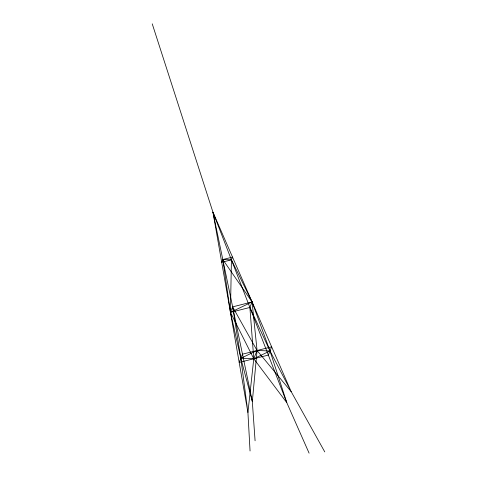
<?xml version="1.0" encoding="UTF-8"?>
<svg xmlns="http://www.w3.org/2000/svg" width="477" height="477" viewBox="0 0 477 477"><rect width="100%" height="100%" fill="white"/><g stroke="black" fill="none" stroke-linecap="round" stroke-linejoin="round"><path stroke-width="0.72" d="M255.082 440.772L252.321 401.515L240.831 358.316L230.445 312.363L231.423 259.834L232.52 257.085L222.801 259.536L221.704 262.29L231.423 259.834L252.083 301.959L270 350.953L286.814 402.701L309.096 453.15M231.423 259.834L222.801 259.536L252.083 301.959L257.067 350.506L252.321 401.515L212.957 212.211L152.241 23.85M324.759 451.892L291.208 391.7L257.067 350.506L232.639 306.866L240.831 358.316L247.927 412.516L212.957 212.211L286.814 402.701L253.77 358.758L230.445 312.363L232.639 306.866L252.083 301.959L249.888 307.456L253.77 358.758L247.927 412.516L250.055 450.974M257.067 350.506L240.831 358.316L253.77 358.758L257.067 350.506L270 350.953L291.208 391.7L212.957 212.211M222.801 259.536L230.445 312.363L252.083 301.959M253.77 358.758L270 350.953L249.888 307.456L230.445 312.363M242.483 354.19L239.186 362.437L268.348 355.079L271.646 346.827L242.483 354.19"/></g></svg>
